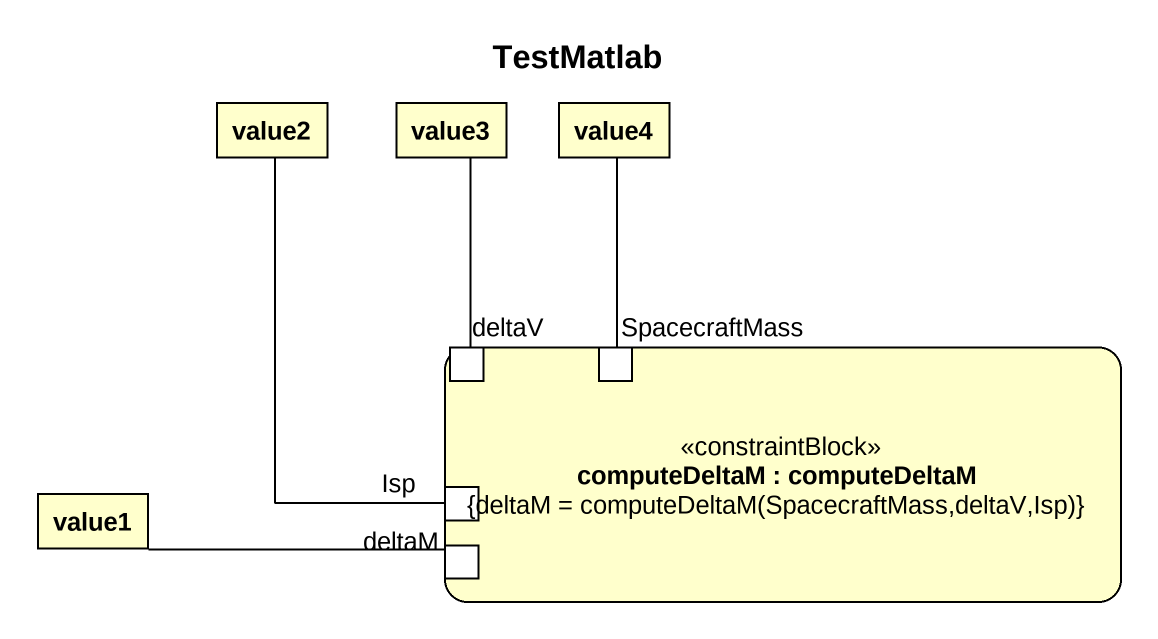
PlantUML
@startuml
title TestMatlab
rectangle value2
rectangle value3
rectangle value4
rectangle "computeDeltaM : computeDeltaM\n{deltaM = computeDeltaM(SpacecraftMass,deltaV,Isp)}" as computeDeltaM <<constraintBlock>> {
  port deltaV
  port SpacecraftMass
  port Isp
  port deltaM
}
rectangle value1
value2 -- Isp
value3 -- deltaV
value4 -- SpacecraftMass
value1 -right- deltaM
@enduml
